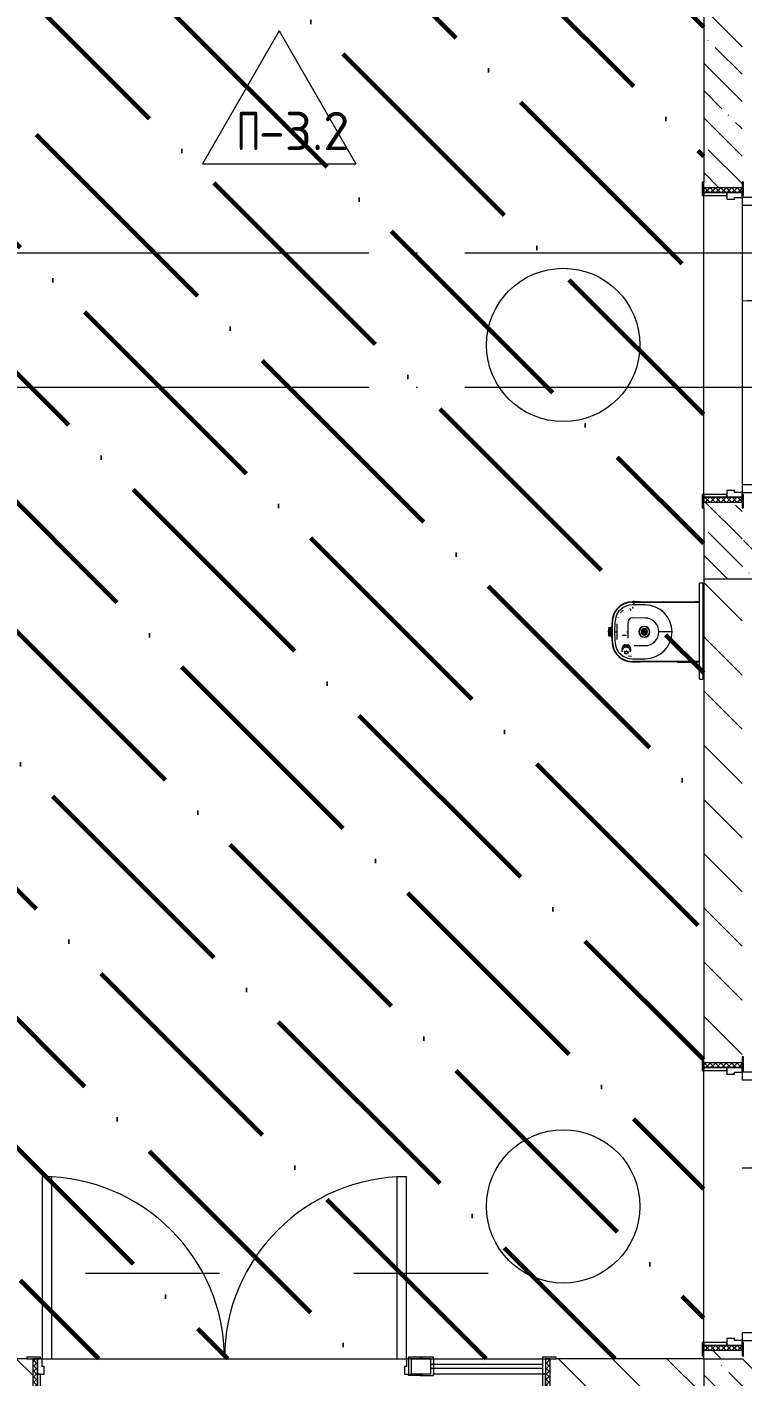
# Model space of a CAD drawing. Header units: millimetres. Extents: x -68946 to 288321, y -402657 to 324925.
# Drawn here: x 98453 to 102183, y -212741 to -205702 of the extents above; entities that cross this region are included whole.
import ezdxf

# ---------------------------------------------------------------- set-up
doc = ezdxf.new("R2010")
doc.units = ezdxf.units.MM
doc.linetypes.add('ADSK_Линия сетки', pattern=[2500, 2000, -250, 0, -250])
for name, color, linetype, lineweight in [('3.4) ПТ-2.15    4 вып', 200, 'Continuous', 60), ('A-DOOR-____-IDEN', 31, 'Continuous', 9), ('A-DOOR-____-MCUT', 250, 'Continuous', 5), ('A-DOOR-____-OTLN', 250, 'Continuous', 5), ('A-DOOR-FRAM-MCUT', 31, 'Continuous', 5), ('A-DOOR-FRAM-OTLN', 31, 'Continuous', 5), ('A-DOOR-GLAZ-MCUT', 31, 'Continuous', 5), ('A-FLOR-____-IDEN', 11, 'Continuous', 9), ('A-FLOR-____-OTLN', 192, 'Continuous', 9), ('A-GENM-____-OTLN', 250, 'Continuous', 9), ('A-WALL-____-MCUT', 250, 'Continuous', 13), ('A-WALL-____-PATT', 250, 'Continuous', 13), ('I-WALL-____-OTLN', 250, 'Continuous', 9), ('S-COLS-____-IDEN', 171, 'Continuous', 9), ('S-GRID-____-OTLN', 250, 'Continuous', 9)]:
    doc.layers.add(name, color=color, linetype=linetype, lineweight=lineweight)
doc.styles.add('ISOCPEUR_2', font='isocpeur.ttf', dxfattribs={"height": 160})
pattern_1 = [(135, (28052.9, -258555.93), (-141.42136, -141.42136), [])]
pattern_2 = [(135, (28052.9, -258555.93), (-142.5612, -142.5612), []), (135, (28195.47, -258555.93), (-142.5612, -142.5612), [252.016, -50.403, 3.353, -47.05])]

# ---------------------------------------------------------------- blocks, each defined once
blk = doc.blocks.new('Дверь_СКБ_2Ст_Внутренняя - Д-35п_Д_Дв_1200x2100_Тех_ пом_-42607858-АР1_Маркировочный план 3 этажа секция 2_3')
at = {"layer": 'A-DOOR-____-OTLN'}
h = blk.add_hatch(dxfattribs=at)
h.set_pattern_fill('FP_17', color=256, style=0, pattern_type=2)
h.set_pattern_definition([(135, (1551.41, 164.685), (-14.14214, -14.14214), []), (225, (1551.41, 164.685), (14.14214, -14.14214), [])])
h.paths.add_polyline_path([(762.5, 50.3), (762.5, 100), (737.5, 100), (737.5, -100), (762.5, -100), (762.5, 26.4)])
at = {"layer": 'A-DOOR-FRAM-OTLN'}
h = blk.add_hatch(dxfattribs=at)
h.set_pattern_fill('FP_18', color=256, style=0, pattern_type=2)
h.set_pattern_definition([(45, (-571.384, 164.685), (-14.1421, 14.1421), []), (135, (-571.384, 164.685), (-14.1421, -14.1421), [])])
h.paths.add_polyline_path([(-712.5, -100), (-712.5, 100), (-737.5, 100), (-737.5, -100)])
at = {"layer": 'A-DOOR-____-MCUT'}
for p, q in [((712.5, 1000), (672.5, 1000)), ((672.5, 1000), (672.5, 100)), ((712.5, 100), (712.5, 1000)), ((-687.5, 600), (-687.5, 100)), ((-647.5, 600), (-687.5, 600)), ((-647.5, 100), (-647.5, 600)), ((-687.5, 100), (-647.5, 100)), ((672.5, 100), (712.5, 100))]:
    blk.add_line(p, q, dxfattribs=at)
at = {"layer": 'A-DOOR-____-OTLN'}
for centre, radius, start, end in [((712.5, 100), 900, 90, 180), ((-687.5, 100), 500, 0, 90)]:
    blk.add_arc(centre, radius, start, end, dxfattribs=at)
at = {"layer": 'A-DOOR-FRAM-MCUT'}
for p, q in [((-697.5, 108), (-767.5, 108)), ((-767.5, 108), (-767.5, 100)), ((-767.5, 100), (-697.5, 100)), ((-712.5, 100), (-737.5, 100)), ((-737.5, 100), (-737.5, -100)), ((-687.5, 100), (-712.5, 100)), ((-712.5, 100), (-712.5, 20)), ((-712.5, -100), (-712.5, 100)), ((-697.5, 100), (-712.5, 100)), ((-712.5, 100), (-712.5, 99)), ((-712.5, 99), (-697.5, 99)), ((-697.5, 100), (-697.5, 108)), ((-697.5, 99), (-697.5, 100)), ((-687.5, 60), (-687.5, 100)), ((712.5, 100), (712.5, 60)), ((737.5, 100), (712.5, 100)), ((792.5, 108), (722.5, 108)), ((722.5, 108), (722.5, 100)), ((737.5, 100), (722.5, 100)), ((722.5, 100), (722.5, 99)), ((722.5, 100), (792.5, 100)), ((722.5, 99), (737.5, 99)), ((737.5, 20), (737.5, 100)), ((762.5, 100), (737.5, 100)), ((737.5, 100), (737.5, -100)), ((737.5, 99), (737.5, 100)), ((762.5, -100), (762.5, 100)), ((792.5, 100), (792.5, 108)), ((-712.5, 20), (-677.5, 20)), ((-697.5, 20), (-712.5, 20)), ((-712.5, 20), (-712.5, -100)), ((-697.5, -100), (-697.5, 20)), ((-677.5, 60), (-687.5, 60)), ((-677.5, 20), (-677.5, 60)), ((712.5, 60), (702.5, 60)), ((702.5, 60), (702.5, 20)), ((702.5, 20), (737.5, 20)), ((737.5, 20), (722.5, 20)), ((722.5, 20), (722.5, -100)), ((737.5, -100), (737.5, 20)), ((-697.5, -100), (-767.5, -100)), ((-767.5, -100), (-767.5, -108)), ((-767.5, -108), (-697.5, -108)), ((-737.5, -100), (-712.5, -100)), ((-712.5, -100), (-697.5, -100)), ((-697.5, -108), (-697.5, -100)), ((722.5, -100), (737.5, -100)), ((792.5, -100), (722.5, -100)), ((722.5, -100), (722.5, -108)), ((722.5, -108), (792.5, -108)), ((737.5, -100), (762.5, -100)), ((792.5, -108), (792.5, -100))]:
    blk.add_line(p, q, dxfattribs=at)
blk = doc.blocks.new('Дверь_СКБ_2Ст_Внутренняя1 - Н_Д-1л_1640x2100h_ЛК-42643562-АР1_Маркировочный план 3 этажа секция 2_3')
at = {"layer": 'A-DOOR-____-OTLN'}
h = blk.add_hatch(dxfattribs=at)
h.set_pattern_fill('FP_46', color=256, style=0, pattern_type=2)
h.set_pattern_definition([(135, (1481.41, 164.685), (-14.14214, -14.14214), []), (225, (1481.41, 164.685), (14.14214, -14.14214), [])])
h.paths.add_polyline_path([(832.5, 100), (807.5, 100), (807.5, -100), (832.5, -100)])
at = {"layer": 'A-DOOR-FRAM-OTLN'}
h = blk.add_hatch(dxfattribs=at)
h.set_pattern_fill('FP_47', color=256, style=0, pattern_type=2)
h.set_pattern_definition([(45, (-641.384, 164.685), (-14.1421, 14.1421), []), (135, (-641.384, 164.685), (-14.1421, -14.1421), [])])
h.paths.add_polyline_path([(-782.5, 100), (-807.5, 100), (-807.5, -100), (-782.5, -100)])
at = {"layer": 'A-DOOR-____-MCUT'}
for p, q in [((782.5, 1100), (742.5, 1100)), ((742.5, 1100), (742.5, 100)), ((782.5, 100), (782.5, 1100)), ((-757.5, 640), (-757.5, 100)), ((-717.5, 640), (-757.5, 640)), ((-717.5, 100), (-717.5, 640)), ((-757.5, 100), (-717.5, 100)), ((742.5, 100), (782.5, 100))]:
    blk.add_line(p, q, dxfattribs=at)
at = {"layer": 'A-DOOR-____-OTLN'}
for centre, radius, start, end in [((782.5, 100), 1000, 90, 180), ((-757.5, 100), 540, 0, 90)]:
    blk.add_arc(centre, radius, start, end, dxfattribs=at)
at = {"layer": 'A-DOOR-FRAM-MCUT'}
for p, q in [((-767.5, 108), (-837.5, 108)), ((-837.5, 108), (-837.5, 100)), ((-837.5, 100), (-767.5, 100)), ((-782.5, 100), (-807.5, 100)), ((-807.5, 100), (-807.5, -100)), ((-757.5, 100), (-782.5, 100)), ((-782.5, 100), (-782.5, 20)), ((-782.5, -100), (-782.5, 100)), ((-767.5, 100), (-782.5, 100)), ((-782.5, 100), (-782.5, 99)), ((-782.5, 99), (-767.5, 99)), ((-767.5, 100), (-767.5, 108)), ((-767.5, 99), (-767.5, 100)), ((-757.5, 60), (-757.5, 100)), ((782.5, 100), (782.5, 60)), ((807.5, 100), (782.5, 100)), ((862.5, 108), (792.5, 108)), ((792.5, 108), (792.5, 100)), ((807.5, 100), (792.5, 100)), ((792.5, 100), (792.5, 99)), ((792.5, 100), (862.5, 100)), ((792.5, 99), (807.5, 99)), ((807.5, 20), (807.5, 100)), ((832.5, 100), (807.5, 100)), ((807.5, 100), (807.5, -100)), ((807.5, 99), (807.5, 100)), ((832.5, -100), (832.5, 100)), ((862.5, 100), (862.5, 108)), ((-782.5, 20), (-747.5, 20)), ((-767.5, 20), (-782.5, 20)), ((-782.5, 20), (-782.5, -100)), ((-767.5, -100), (-767.5, 20)), ((-747.5, 60), (-757.5, 60)), ((-747.5, 20), (-747.5, 60)), ((782.5, 60), (772.5, 60)), ((772.5, 60), (772.5, 20)), ((772.5, 20), (807.5, 20)), ((807.5, 20), (792.5, 20)), ((792.5, 20), (792.5, -100)), ((807.5, -100), (807.5, 20)), ((-767.5, -100), (-837.5, -100)), ((-837.5, -100), (-837.5, -108)), ((-837.5, -108), (-767.5, -108)), ((-807.5, -100), (-782.5, -100)), ((-782.5, -100), (-767.5, -100)), ((-767.5, -108), (-767.5, -100)), ((792.5, -100), (807.5, -100)), ((862.5, -100), (792.5, -100)), ((792.5, -100), (792.5, -108)), ((792.5, -108), (862.5, -108)), ((807.5, -100), (832.5, -100)), ((862.5, -108), (862.5, -100))]:
    blk.add_line(p, q, dxfattribs=at)
blk = doc.blocks.new('HDF-EBP_BASE - HDF-EBP_BASE-28709428-АР1_Маркировочный план 3 этажа секция 2_3')
at = {"layer": 'A-GENM-____-OTLN', "lineweight": 5}
for p, q in [((-254.4, 0), (247.3, 0)), ((-254.4, 0), (-254.4, -15.9)), ((-114.3, 5), (-114.3, 0)), ((114.3, 0), (114.3, 5)), ((247.3, -15.9), (247.3, 0)), ((247.3, -15.9), (-254.4, -15.9))]:
    blk.add_line(p, q, dxfattribs=at)
blk = doc.blocks.new('HDF-EBP_SINK - HDF-EBP_SINK-28709430-АР1_Маркировочный план 3 этажа секция 2_3')
at = {"layer": 'A-GENM-____-OTLN', "lineweight": 5}
for p, q in [((-156.6, -15.9), (-156.6, -41.3)), ((-156.6, -41.3), (-154.4, -41.3)), ((-154.4, -367.1), (-154.4, -15.9)), ((-154.4, -15.9), (-154.4, -367.1)), ((154.4, -15.9), (154.4, -367.1)), ((154.4, -367.1), (154.4, -15.9)), ((154.4, -41.3), (156.6, -41.3)), ((156.6, -41.3), (156.6, -15.9)), ((-154.4, -326.9), (-156.6, -326.9)), ((-156.6, -326.9), (-156.6, -367.1)), ((-140.4, -300.5), (-140.5, -367)), ((-72.1, -300.6), (-72.2, -367.1)), ((72.2, -358.4), (72.1, -300.6)), ((140.5, -367), (140.4, -300.5)), ((156.6, -326.9), (154.4, -326.9)), ((156.6, -367.1), (156.6, -326.9)), ((67.9, -392.4), (67.9, -390.6)), ((67.9, -406.3), (67.9, -404.6)), ((71.6, -383.4), (71.6, -413.5)), ((72.3, -396.8), (75, -396.8)), ((75, -399.9), (72.3, -399.9)), ((75, -393.5), (76.5, -393)), ((75, -393.5), (76.5, -393)), ((75, -396.8), (75, -393.5)), ((75, -396.8), (76.6, -396.8)), ((75, -403.2), (75, -399.9)), ((76.6, -399.9), (75, -399.9)), ((76.5, -403.7), (75, -403.2)), ((77.7, -404.1), (75, -403.2)), ((76.6, -393.5), (76.6, -396.8)), ((76.6, -399.9), (76.6, -403.2)), ((76.6, -403.2), (77.8, -403.6)), ((77.1, -408), (77.1, -388.9)), ((77.2, -388.1), (82.7, -388.1)), ((82.7, -408.8), (77.2, -408.8)), ((78, -396.8), (79.3, -396.8)), ((87.2, -381.6), (80.2, -381.6)), ((80.2, -415.3), (87.2, -415.3)), ((94.1, -378), (85.8, -378)), ((94.1, -418.9), (85.8, -418.9)), ((93, -376), (102.1, -376)), ((102.1, -421), (93, -421)), ((102.5, -376), (102.5, -381.2)), ((102.5, -408.7), (102.5, -410.5)), ((102.5, -415.9), (102.5, -420.9)), ((128.5, -371), (126.6, -387.1)), ((-28.6, -475.3), (-28.6, -473)), ((-3.1, -473), (-28.6, -473)), ((-28.6, -475.3), (-23.1, -475.3)), ((28.6, -475.3), (-28.6, -475.3)), ((-24.6, -484.4), (-23.8, -484.1)), ((24.6, -484.4), (-24.6, -484.4)), ((-23.8, -484.1), (-23.2, -484.1)), ((23.8, -484.1), (-23.8, -484.1)), ((22.2, -477.8), (-22.2, -477.8)), ((22.2, -484.1), (-22.2, -484.1)), ((2.6, -489.7), (-2.6, -489.7)), ((-2.6, -489.7), (2.6, -489.7)), ((2.6, -492), (-2.6, -492)), ((-2.6, -492), (2.6, -492)), ((28.6, -473), (3.1, -473)), ((23.1, -473), (28.6, -473)), ((23.2, -484.1), (23.8, -484.1)), ((23.8, -484.1), (24.6, -484.4)), ((28.6, -473), (28.6, -475.3))]:
    blk.add_line(p, q, dxfattribs=at)
at = {"layer": 'A-GENM-____-OTLN', "lineweight": 5, "flags": 128}
for points in [[(67.3, -398.5), (67.1, -395.3), (67.4, -392.1), (68.1, -389.5)], [(68.1, -407.5), (67.4, -404.9), (67.1, -401.7), (67.3, -398.5)], [(82.7, -376.6), (78.8, -377.9), (75.3, -380), (72.3, -382.6), (69.9, -385.7), (68.1, -389.1)], [(68.1, -407.8), (69.9, -411.3), (72.3, -414.4), (75.3, -417), (78.8, -419), (82.7, -420.3)], [(77.5, -386.9), (78.7, -384), (80.2, -381.6)], [(80.2, -415.3), (78.7, -412.9), (77.5, -410)], [(80.2, -381.6), (83, -379.5), (85.8, -378)], [(85.8, -418.9), (83, -417.4), (80.2, -415.3)], [(88.2, -376.2), (85.4, -376.4), (82.7, -376.6)], [(82.7, -420.3), (85.4, -420.5), (88.2, -420.7)], [(85.8, -378), (88.3, -377.3), (90.9, -376.8)], [(90.9, -420.1), (88.3, -419.6), (85.8, -418.9)], [(-28.6, -475.3), (-28.2, -475.6), (-27.7, -475.9), (-27.3, -476.1), (-26.9, -476.4), (-26.4, -476.6), (-25.9, -476.8), (-25.5, -477), (-25, -477.2), (-24.5, -477.3), (-24, -477.5), (-23.5, -477.6), (-23, -477.7), (-22.5, -477.7), (-22.2, -477.8)], [(-24.6, -489.5), (-24.6, -489.5), (-24.6, -489.6), (-24.6, -489.6), (-24.6, -489.7), (-24.6, -489.7), (-24.6, -489.7), (-24.6, -489.8), (-24.5, -489.8), (-24.5, -489.9), (-24.5, -489.9), (-24.5, -489.9), (-24.5, -490), (-24.5, -490), (-24.4, -490), (-24.4, -490.1), (-24.4, -490.1), (-24.4, -490.1), (-24.3, -490.2), (-24.3, -490.2), (-24.3, -490.2), (-24.2, -490.2), (-24.2, -490.3), (-24.2, -490.3), (-24.1, -490.3), (-24.1, -490.3), (-24.1, -490.4), (-24, -490.4), (-24, -490.4), (-24, -490.4), (-23.9, -490.4), (-23.9, -490.4), (-23.8, -490.4), (-23.8, -490.5), (-23.8, -490.5), (-23.7, -490.5)], [(-23.7, -490.5), (-16.7, -491.3), (-9.6, -491.8), (-2.6, -492)], [(2.6, -492), (9.7, -491.8), (16.8, -491.3), (23.7, -490.5)], [(22.2, -477.8), (22.7, -477.7), (23.2, -477.6), (23.7, -477.5), (24.2, -477.4), (24.7, -477.3), (25.2, -477.1), (25.7, -476.9), (26.1, -476.7), (26.6, -476.5), (27, -476.3), (27.5, -476), (27.9, -475.8), (28.3, -475.5), (28.6, -475.3)], [(23.7, -490.5), (23.8, -490.5), (23.8, -490.5), (23.9, -490.4), (23.9, -490.4), (23.9, -490.4), (24, -490.4), (24, -490.4), (24, -490.4), (24.1, -490.4), (24.1, -490.3), (24.1, -490.3), (24.2, -490.3), (24.2, -490.3), (24.2, -490.2), (24.3, -490.2), (24.3, -490.2), (24.3, -490.2), (24.4, -490.1), (24.4, -490.1), (24.4, -490.1), (24.4, -490), (24.5, -490), (24.5, -490), (24.5, -489.9), (24.5, -489.9), (24.5, -489.9), (24.5, -489.8), (24.6, -489.8), (24.6, -489.7), (24.6, -489.7), (24.6, -489.7), (24.6, -489.6), (24.6, -489.6), (24.6, -489.5), (24.6, -489.5)]]:
    blk.add_lwpolyline(points, dxfattribs=at)
at = {"layer": 'A-GENM-____-OTLN', "lineweight": 5}
for centre, radius in [((0, -304.7), 15.1), ((0, -304.7), 14.3), ((-11.5, -304.7), 2.38), ((-10, -298.9), 2.38), ((-10, -310.5), 2.38), ((-5.9, -304.7), 2.38), ((-5.8, -294.7), 2.38), ((-5.8, -314.7), 2.38), ((-2.8, -299.9), 2.38), ((-2.8, -309.5), 2.38), ((0, -293.2), 2.38), ((0, -316.2), 2.38), ((0, -304.7), 1.68), ((2.8, -299.9), 2.38), ((2.8, -309.5), 2.38), ((5.7, -294.7), 2.38), ((5.7, -314.7), 2.38), ((5.9, -304.7), 2.38), ((10, -298.9), 2.38), ((10, -310.5), 2.38), ((11.5, -304.7), 2.38)]:
    blk.add_circle(centre, radius, dxfattribs=at)
for centre, radius, start, end in [((0.2, -300.6), 140.6, 90.0806, 179.95166), ((-0.2, -300.6), 140.6, 0.04834, 89.9194), ((0.2, -300.6), 72.3, 90.15668, 179.95166), ((0, -304.7), 28.5, 0, 180), ((0, -304.7), 28.5, 0, 180), ((0, -304.7), 27.1, 0, 180), ((-0.2, -300.6), 72.3, 0.04834, 89.84332), ((0, -304.7), 28.5, 180, 360), ((0, -304.7), 28.5, 180, 360), ((0, -304.7), 27.1, 180, 0), ((0, -304.7), 16.2, 181.26761, 178.73239), ((0, -304.7), 16.2, 0, 180), ((0, -304.7), 16.2, 180, 0), ((0, -304.7), 15.1, 0, 180), ((0, -304.7), 15.1, 0, 180), ((0, -304.7), 15.1, 0, 180), ((0, -304.7), 15.1, 0, 180), ((0, -304.7), 15.1, 180, 360), ((0, -304.7), 15.1, 180, 0), ((0, -304.7), 15.1, 180, 0), ((0, -304.7), 15.1, 180, 0), ((0, -304.7), 14.3, 0, 180), ((0, -304.7), 14.3, 0, 180), ((0, -304.7), 14.3, 0, 180), ((0, -304.7), 14.3, 0, 180), ((0, -304.7), 14.3, 180, 360), ((0, -304.7), 14.3, 180, 0), ((0, -304.7), 14.3, 180, 0), ((0, -304.7), 14.3, 180, 0), ((-11.5, -304.7), 2.38, 360, 180), ((-11.5, -304.7), 2.38, 0, 180), ((-11.5, -304.7), 2.38, 180, 0), ((-11.5, -304.7), 2.38, 180, 360), ((-10, -298.9), 2.38, 0, 180), ((-10, -298.9), 2.38, 0, 180), ((-10, -298.9), 2.38, 180, 0), ((-10, -298.9), 2.38, 180, 360), ((-10, -310.5), 2.38, 0, 180), ((-10, -310.5), 2.38, 360, 180), ((-10, -310.5), 2.38, 180, 0), ((-10, -310.5), 2.38, 180, 0), ((0, -304.7), 11, 90, 270), ((-5.9, -304.7), 2.38, 0, 180), ((-5.9, -304.7), 2.38, 105, 180), ((-5.9, -304.7), 2.38, 180, 0), ((-5.9, -304.7), 2.38, 180, 255), ((-5.8, -294.7), 2.38, 0, 180), ((-5.8, -294.7), 2.38, 0, 180), ((-5.8, -294.7), 2.38, 180, 0), ((-5.8, -294.7), 2.38, 180, 360), ((-5.8, -314.7), 2.38, 0, 180), ((-5.8, -314.7), 2.38, 0, 180), ((-5.8, -314.7), 2.38, 180, 0), ((-5.8, -314.7), 2.38, 180, 0), ((-5.9, -304.7), 2.38, 0, 90), ((-5.9, -304.7), 2.38, 270, 0), ((-2.8, -299.9), 2.38, 0, 180), ((-2.8, -299.9), 2.38, 0, 180), ((-2.8, -299.9), 2.38, 180, 0), ((-2.8, -309.5), 2.38, 0, 180), ((-2.8, -309.5), 2.38, 180, 0), ((-2.8, -309.5), 2.38, 180, 0), ((-2.8, -299.9), 2.38, 195, 0), ((-2.8, -309.5), 2.38, 0, 165), ((0, -293.2), 2.38, 0, 180), ((0, -293.2), 2.38, 0, 180), ((0, -293.2), 2.38, 180, 0), ((0, -293.2), 2.38, 180, 255), ((0, -316.2), 2.38, 0, 180), ((0, -316.2), 2.38, 105, 180), ((0, -316.2), 2.38, 180, 0), ((0, -316.2), 2.38, 180, 0), ((0, -304.7), 1.68, 0, 180), ((0, -304.7), 1.68, 0, 180), ((0, -304.7), 1.68, 180, 0), ((0, -304.7), 1.68, 180, 0), ((0, -304.7), 11, 270, 90), ((2.8, -299.9), 2.38, 0, 180), ((2.8, -299.9), 2.38, 360, 180), ((2.8, -299.9), 2.38, 180, 0), ((2.8, -299.9), 2.38, 180, 345), ((2.8, -309.5), 2.38, 0, 180), ((2.8, -309.5), 2.38, 15, 180), ((2.8, -309.5), 2.38, 180, 0), ((2.8, -309.5), 2.38, 180, 0), ((0, -293.2), 2.38, 285, 0), ((0, -316.2), 2.38, 0, 75), ((5.7, -294.7), 2.38, 0, 180), ((5.7, -294.7), 2.38, 360, 180), ((5.7, -294.7), 2.38, 180, 0), ((5.7, -294.7), 2.38, 180, 0), ((5.7, -314.7), 2.38, 0, 180), ((5.7, -314.7), 2.38, 0, 180), ((5.7, -314.7), 2.38, 180, 0), ((5.7, -314.7), 2.38, 180, 0), ((5.9, -304.7), 2.38, 90.05545, 180), ((5.9, -304.7), 2.38, 0, 180), ((5.9, -304.7), 2.38, 90, 180), ((5.9, -304.7), 2.38, 180, 0), ((5.9, -304.7), 2.38, 180, 270), ((5.9, -304.7), 2.38, 0, 75), ((5.9, -304.7), 2.38, 285, 0), ((10, -298.9), 2.38, 0, 180), ((10, -298.9), 2.38, 0, 180), ((10, -298.9), 2.38, 180, 0), ((10, -298.9), 2.38, 180, 360), ((10, -310.5), 2.38, 0, 180), ((10, -310.5), 2.38, 360, 180), ((10, -310.5), 2.38, 180, 0), ((10, -310.5), 2.38, 180, 0), ((11.5, -304.7), 2.38, 0, 180), ((11.5, -304.7), 2.38, 0, 180), ((11.5, -304.7), 2.38, 180, 0), ((11.5, -304.7), 2.38, 180, 0), ((-50.8, -367.1), 105.8, 180, 264.53498), ((-50.8, -367.1), 103.6, 180, 213.81399), ((-50.8, -367.1), 103.6, 180, 195.49337), ((-50.8, -367.1), 103.6, 200.65349, 211.4163), ((-50.3, -367.1), 90.2, 179.95166, 264.22239), ((-50.7, -367), 78.7, 217.03872, 219.24829), ((-50.4, -367.7), 78.4, 220.21174, 232.12227), ((-50.3, -367.1), 21.9, 179.95166, 264.22239), ((-4.3, 87.2), 478.5, 264.22239, 270.5192), ((4.3, 87.2), 478.5, 269.4808, 273.46865), ((50.3, -367.1), 90.2, 275.77761, 0.04834), ((50.8, -367.1), 105.8, 275.46502, 360), ((94.7, -398.5), 4.73, 345.76487, 26.49474), ((94.7, -398.5), 13.1, 37.51296, 57.28895), ((94.7, -398.5), 13.1, 305.70053, 322.48704), ((50.8, -367.1), 103.6, 326.18601, 0), ((50.8, -367.1), 103.6, 328.5837, 339.34651), ((50.8, -367.1), 103.6, 344.42098, 360), ((-50.8, -367.1), 103.6, 217.87677, 226.84017), ((-50.8, -367.1), 103.6, 230.72099, 264.53498), ((-50.8, -367.1), 103.6, 233.11868, 243.88149), ((-50.8, -367.1), 103.6, 249.04161, 264.53498), ((-50.4, -367.7), 78.4, 251.32005, 252.77913), ((0, 163.9), 639.2, 264.53498, 267.55038), ((0, 163.9), 637, 264.53498, 270), ((0, 163.9), 637, 264.53498, 270), ((-4.3, 87.2), 546.8, 264.22239, 270.45437), ((0.1, 182.5), 631, 266.25379, 273.68967), ((0, 163.9), 639.2, 267.6208, 267.73584), ((0, 163.9), 639.2, 267.80044, 267.92698), ((4.3, 87.2), 546.8, 269.54563, 275.77761), ((0, 163.9), 637, 270, 275.46502), ((0, 163.9), 637, 270, 275.46502), ((0, 163.9), 639.2, 272.51498, 275.46502), ((50.8, -367.1), 103.6, 275.46502, 309.27901), ((50.8, -367.1), 103.6, 275.46502, 290.95839), ((50.8, -367.1), 103.6, 296.11851, 306.88132), ((50.8, -367.1), 103.6, 313.3418, 322.30519)]:
    blk.add_arc(centre, radius, start, end, dxfattribs=at)
for centre, major_axis, start_param, end_param in [((75.8, -398.3), (0, 5), 0.221966, 1.262588), ((75.8, -398.3), (0, 5), 1.879005, 2.919627), ((78.8, -398.3), (0, 5.94), 1.312399, 1.570796), ((78.8, -398.3), (0, 5.94), 1.570796, 1.829193), ((75.8, -398.3), (0, 5), 3.357204, 4.367651), ((75.8, -398.3), (0, 5), 5.020598, 5.432897)]:
    blk.add_ellipse(centre, major_axis=major_axis, ratio=0.731354, start_param=start_param, end_param=end_param, dxfattribs=at)
for points, knots in [([(0, -160), (0, -160.8), (0, -162.5), (0, -165), (0, -167.3), (0, -169.2), (0, -170.8), (0, -172), (0, -172.7), (0, -173.2), (0, -173.6), (0, -174.4), (0, -175.8), (0, -178.5), (0, -182.4), (0, -185.8), (0, -188.6), (0, -190.8), (0, -193.1), (0, -195.3), (0, -197.5), (0, -199.7), (0, -202), (0, -205.1), (0, -209), (0, -213.7), (0, -220), (0, -225), (0, -228.3)], [-1, -1, -1, -1, -0.972222, -0.944444, -0.916667, -0.888889, -0.861111, -0.833333, -0.805556, -0.777778, -0.75, -0.722222, -0.666667, -0.611111, -0.555556, -0.5, -0.472222, -0.444444, -0.416667, -0.388889, -0.361111, -0.333333, -0.305556, -0.277778, -0.222222, -0.166667, -0.111111, 0, 0, 0, 0]), ([(-128.6, -367.4), (-128.2, -367.2), (-127.4, -366.7), (-126.2, -366), (-124.8, -365.1), (-123.5, -364.3), (-123.2, -364.1), (-123.2, -364.1)], [-1, -1, -1, -1, -0.857143, -0.714286, -0.571429, -0.285714, 0, 0, 0, 0]), ([(-123.2, -364.1), (-123.2, -364.1), (-122.7, -363.8), (-121.6, -363.1), (-121.3, -363)], [-1, -1, -1, -1, -0.7857143, -0.7142857, -0.7142857, -0.7142857, -0.7142857]), ([(-121.6, -380), (-121, -379.6), (-119.7, -378.9), (-117.9, -377.9), (-116.7, -377.3), (-116.3, -377), (-116.2, -377)], [-1, -1, -1, -1, -0.7857143, -0.5714286, -0.2857143, -0.1428571, -0.1428571, -0.1428571, -0.1428571]), ([(-116.1, -376.9), (-116.1, -376.9), (-115.6, -376.6), (-113.6, -375.6), (-111.8, -374.5)], [-1, -1, -1, -1, -0.8571429, -0.5714286, -0.5714286, -0.5714286, -0.5714286]), ([(17.9, -414.5), (17.9, -414.5), (17.9, -413.9), (17.9, -410.9), (17.9, -406.2), (17.9, -401.9), (18, -398.8), (18, -397.1)], [-1, -1, -1, -1, -0.8571429, -0.5714286, -0.4285714, -0.2857143, -0.1428571, -0.1428571, -0.1428571, -0.1428571]), ([(17.9, -420.8), (17.9, -420.1), (17.9, -418.7), (17.9, -416.6), (17.9, -415.2), (17.9, -414.7), (17.9, -414.6)], [-1, -1, -1, -1, -0.7857143, -0.5714286, -0.2857143, -0.1428571, -0.1428571, -0.1428571, -0.1428571]), ([(68.1, -389.1), (68.1, -389.3), (68, -389.5), (68, -389.9), (68, -390.1), (67.9, -390.4), (67.9, -390.7), (68, -391), (68, -391.2)], [0, 0, 0, 0, 0.1, 0.15, 0.2, 0.25, 0.3, 0.4, 0.4, 0.4, 0.4]), ([(68, -405.8), (68, -405.9), (67.9, -406.2), (67.9, -406.5), (68, -406.8), (68, -407), (68, -407.4), (68.1, -407.6), (68.1, -407.8)], [0.6, 0.6, 0.6, 0.6, 0.7, 0.75, 0.8, 0.85, 0.9, 1, 1, 1, 1]), ([(77.2, -408.8), (77.1, -408.1), (77.2, -406.7), (77.5, -404.8), (77.8, -403.5), (78, -402.7), (78.1, -402.1), (78.2, -401.5), (78.4, -400.9), (78.5, -400.3), (78.6, -399.7), (78.6, -399.1), (78.6, -398.5), (78.6, -397.8), (78.6, -397.2), (78.5, -396.6), (78.4, -396), (78.2, -395.4), (78.1, -394.8), (78, -394.2), (77.8, -393.5), (77.5, -392.1), (77.2, -390.2), (77.1, -388.8), (77.2, -388.1)], [0, 0, 0, 0, 0.111111, 0.222222, 0.277778, 0.305556, 0.333333, 0.361111, 0.388889, 0.416667, 0.444444, 0.472222, 0.5, 0.527778, 0.555556, 0.583333, 0.611111, 0.638889, 0.666667, 0.694444, 0.722222, 0.777778, 0.888889, 1, 1, 1, 1]), ([(82.7, -388.1), (82.1, -389.3), (81.2, -391.9), (80.5, -395.8), (80.4, -399), (80.6, -401.3), (80.8, -402.9), (81.2, -404.5), (81.7, -406.5), (82.3, -407.9), (82.7, -408.8)], [0, 0, 0, 0, 0.2, 0.4, 0.55, 0.625, 0.7, 0.775, 0.85, 1, 1, 1, 1]), ([(94.3, -376.6), (95.7, -376.5), (98.2, -376.3), (100.8, -376), (102.2, -375.9), (102.5, -376), (102.5, -376)], [0, 0, 0, 0, 0.1666667, 0.3333333, 0.5, 0.6188068, 0.6188068, 0.6188068, 0.6188068]), ([(102.4, -420.9), (102.4, -421), (101.5, -421), (98.2, -420.7), (95.7, -420.4), (94.3, -420.3)], [0.3811932, 0.3811932, 0.3811932, 0.3811932, 0.6666667, 0.8333333, 1, 1, 1, 1]), ([(105, -406.4), (104.7, -406.3), (104.2, -405.8), (103.7, -404.9), (103.4, -404.2), (103.2, -403.7), (103.1, -403.3), (103, -402.9), (102.8, -402.3), (102.7, -401.6), (102.6, -401), (102.5, -400.5), (102.5, -399.9), (102.4, -399.2), (102.4, -398.4), (102.4, -397.7), (102.5, -397.1), (102.5, -396.6), (102.6, -395.8), (102.7, -395.2), (102.8, -394.8)], [-1, -1, -1, -1, -0.8, -0.7, -0.65, -0.6, -0.575, -0.55, -0.5, -0.45, -0.4, -0.375, -0.35, -0.3, -0.25, -0.2, -0.175, -0.15, -0.1, -0.0280064, -0.0280064, -0.0280064, -0.0280064]), ([(111, -390.3), (111.3, -390.4), (111.7, -390.6), (112.1, -391), (112.4, -391.2), (112.5, -391.3), (112.6, -391.4), (112.7, -391.5), (112.8, -391.6), (113, -391.8), (113.3, -392.2), (113.6, -392.6), (113.8, -393), (113.9, -393.3), (113.9, -393.5), (114, -393.7), (114.1, -394.1), (114.2, -394.5), (114.4, -395.2), (114.6, -396.1), (114.7, -397.1), (114.8, -397.9), (114.8, -398.3), (114.9, -398.6), (114.8, -398.9), (114.8, -399.4), (114.7, -400.1), (114.6, -401), (114.4, -401.9), (114.2, -402.5), (114.1, -402.9), (114, -403.2), (113.9, -403.4), (113.9, -403.5), (113.8, -403.7), (113.7, -404), (113.6, -404.3), (113.3, -404.8), (113, -405.1), (112.8, -405.3), (112.6, -405.4), (112.5, -405.6), (112.4, -405.7), (112.1, -406), (111.8, -406.2), (111.4, -406.4), (110.8, -406.7), (110.1, -406.9), (108.9, -407.1), (107.2, -407), (105.8, -406.7), (105, -406.4)], [-1, -1, -1, -1, -0.944444, -0.916667, -0.902778, -0.895833, -0.888889, -0.881944, -0.875, -0.861111, -0.833333, -0.805556, -0.791667, -0.784722, -0.777778, -0.770833, -0.763889, -0.75, -0.736111, -0.722222, -0.694444, -0.680556, -0.673611, -0.666667, -0.659722, -0.652778, -0.638889, -0.611111, -0.597222, -0.583333, -0.569444, -0.5625, -0.559028, -0.555556, -0.548611, -0.541667, -0.527778, -0.5, -0.472222, -0.458333, -0.451389, -0.444444, -0.430556, -0.416667, -0.388889, -0.361111, -0.333333, -0.277778, -0.222222, -0.111111, 0, 0, 0, 0]), ([(0, -459.6), (0, -458.7), (0, -457), (0, -454.6), (0, -452.3), (0, -450.4), (0, -449.1), (0, -448.5), (0, -448.4)], [-1, -1, -1, -1, -0.9722222, -0.9444444, -0.9166667, -0.8888889, -0.8611111, -0.852685, -0.852685, -0.852685, -0.852685])]:
    blk.add_open_spline(points, degree=3, knots=knots, dxfattribs=at)
for points in [[(0, -395.6), (0, -394.2), (0, -392.7), (0, -391.3)], [(77.2, -388.1), (77.2, -387.9), (77.3, -387.5), (77.4, -387.1), (77.5, -386.9)], [(77.5, -410), (77.4, -409.8), (77.3, -409.5), (77.2, -409), (77.2, -408.8)], [(87.2, -381.6), (86.4, -382.5), (84.8, -384.4), (83.4, -386.8), (82.7, -388.1)], [(82.7, -408.8), (83.4, -410.1), (84.8, -412.5), (86.4, -414.5), (87.2, -415.3)], [(94.1, -378), (93, -378.4), (90.7, -379.4), (88.4, -380.8), (87.2, -381.6)], [(87.2, -415.3), (88.4, -416.1), (90.7, -417.5), (93, -418.5), (94.1, -418.9)], [(91.2, -376), (90.4, -376.1), (89.3, -376.2), (88.2, -376.2)], [(88.2, -420.7), (89.3, -420.8), (90.4, -420.8), (91.2, -420.9)], [(90.9, -376.8), (91.7, -376.6), (93.1, -376.3), (93.6, -376.1), (93.6, -376.1)], [(93.6, -420.8), (93.6, -420.8), (93.1, -420.6), (91.7, -420.3), (90.9, -420.1)], [(93.6, -376.8), (93.9, -376.7), (94.1, -376.7), (94.3, -376.6)], [(94.3, -420.3), (94.1, -420.3), (93.9, -420.2), (93.6, -420.1)], [(99.3, -376.8), (98.5, -377), (96.8, -377.3), (95, -377.8), (94.1, -378)], [(94.1, -418.9), (95, -419.2), (96.8, -419.6), (98.5, -419.9), (99.3, -420.1)], [(102.4, -376.1), (102.2, -376.2), (101.1, -376.5), (99.3, -376.8)], [(99.3, -420.1), (100.2, -420.3), (101.6, -420.6), (102.3, -420.8), (102.4, -420.8)], [(102.4, -409.9), (102.4, -409.6), (102.4, -409.3), (102.3, -409.1)], [(102.9, -394.4), (103.2, -393.3), (103.8, -391.5), (104.6, -390.7), (105, -390.5)], [(105, -390.5), (106.2, -390.1), (108.3, -389.7), (110.1, -390), (111, -390.3)]]:
    blk.add_open_spline(points, degree=3, dxfattribs=at)
blk = doc.blocks.new('Elkay_logo - Elkay_logo-28709096-АР1_Маркировочный план 3 этажа секция 2_3')
at = {"layer": 'A-GENM-____-OTLN', "lineweight": 5}
for p, q in [((73790.9, 49539.7), (73790.9, 49543.7)), ((73791.7, 49539.7), (73790.9, 49539.7)), ((73790.9, 49539.7), (73791.7, 49539.7)), ((73874.2, 49539.7), (73791.7, 49539.7)), ((73792.6, 49539.7), (73792.6, 49538.9)), ((73873.2, 49538.9), (73792.6, 49538.9)), ((73873.2, 49539.7), (73873.2, 49538.9)), ((73874.2, 49539.7), (73874.9, 49539.7)), ((73874.9, 49539.7), (73874.2, 49539.7)), ((73874.9, 49543.7), (73874.9, 49539.7))]:
    blk.add_line(p, q, dxfattribs=at)
blk = doc.blocks.new('Дверь_СКБ_2Ст_Фрамуга2 - Н_ВВ-13_2700x2600h_Коридоры-42037136-АР1_Маркировочный план 3 этажа секция 2_3')
at = {"layer": 'A-DOOR-____-OTLN'}
h = blk.add_hatch(dxfattribs=at)
h.set_pattern_fill('FP_140', color=256, style=0, pattern_type=2)
h.set_pattern_definition([(135, (951.411, 164.685), (-14.1421, -14.1421), []), (225, (951.411, 164.685), (14.1421, -14.1421), [])])
h.paths.add_polyline_path([(1362.5, -100), (1362.5, 100), (1337.5, 100), (1337.5, -100)])
at = {"layer": 'A-DOOR-FRAM-OTLN'}
h = blk.add_hatch(dxfattribs=at)
h.set_pattern_fill('FP_141', color=256, style=0, pattern_type=2)
h.set_pattern_definition([(45, (-1171.384, 164.685), (-14.1421, 14.1421), []), (135, (-1171.384, 164.685), (-14.1421, -14.1421), [])])
h.paths.add_polyline_path([(-1337.5, -100), (-1312.5, -100), (-1312.5, 100), (-1337.5, 100)])
at = {"layer": 'A-DOOR-____-MCUT'}
for p, q in [((-1287.5, 1050), (-1287.5, 100)), ((-1237.5, 1050), (-1287.5, 1050)), ((-1237.5, 100), (-1237.5, 1050)), ((612.5, 1050), (562.5, 1050)), ((562.5, 1050), (562.5, 100)), ((612.5, 100), (612.5, 1050)), ((-1287.5, 100), (-1237.5, 100)), ((562.5, 100), (612.5, 100))]:
    blk.add_line(p, q, dxfattribs=at)
at = {"layer": 'A-DOOR-____-OTLN'}
for centre, start, end in [((-1287.5, 100), 0, 90), ((612.5, 100), 90, 180)]:
    blk.add_arc(centre, 950, start, end, dxfattribs=at)
at = {"layer": 'A-DOOR-FRAM-MCUT'}
for p, q in [((-1297.5, 108), (-1367.5, 108)), ((-1367.5, 108), (-1367.5, 100)), ((-1367.5, 100), (-1297.5, 100)), ((-1312.5, 100), (-1337.5, 100)), ((-1337.5, 100), (-1337.5, -100)), ((-1287.5, 100), (-1312.5, 100)), ((-1312.5, 100), (-1312.5, 20)), ((-1312.5, -100), (-1312.5, 100)), ((-1297.5, 100), (-1297.5, 108)), ((-1287.5, 60), (-1287.5, 100)), ((612.5, 100), (612.5, 60)), ((637.5, 100), (612.5, 100)), ((622.5, 108), (622.5, 100)), ((692.5, 108), (622.5, 108)), ((622.5, 100), (622.5, 20)), ((737.5, 100), (637.5, 100)), ((637.5, 20), (637.5, 100)), ((637.5, 20), (637.5, 100)), ((682.5, 108), (682.5, 100)), ((752.5, 108), (682.5, 108)), ((692.5, 100), (692.5, 108)), ((737.5, 100), (737.5, 20)), ((752.5, 100), (752.5, 108)), ((752.5, 100), (752.5, 20)), ((752.5, 100), (1337.5, 100)), ((1392.5, 108), (1322.5, 108)), ((1322.5, 108), (1322.5, 100)), ((1322.5, 100), (1322.5, 20)), ((1322.5, 100), (1392.5, 100)), ((1337.5, 100), (1337.5, 20)), ((1362.5, 100), (1337.5, 100)), ((1337.5, 100), (1337.5, -100)), ((1362.5, -100), (1362.5, 100)), ((1392.5, 100), (1392.5, 108)), ((-1312.5, 20), (-1277.5, 20)), ((-1297.5, 20), (-1312.5, 20)), ((-1312.5, 20), (-1312.5, -100)), ((-1297.5, -100), (-1297.5, 20)), ((-1277.5, 60), (-1287.5, 60)), ((-1277.5, 20), (-1277.5, 60)), ((612.5, 60), (602.5, 60)), ((602.5, 60), (602.5, 20)), ((602.5, 20), (637.5, 20)), ((622.5, 12), (622.5, 20)), ((692.5, 12), (622.5, 12)), ((737.5, 20), (637.5, 20)), ((682.5, 20), (682.5, 12)), ((682.5, 12), (752.5, 12)), ((692.5, 20), (692.5, 12)), ((752.5, 12), (752.5, 20)), ((1337.5, 20), (752.5, 20)), ((1337.5, 20), (1322.5, 20)), ((1322.5, 20), (1322.5, -100)), ((1337.5, -100), (1337.5, 20)), ((-1297.5, -100), (-1367.5, -100)), ((-1367.5, -100), (-1367.5, -108)), ((-1367.5, -108), (-1297.5, -108)), ((-1337.5, -100), (-1312.5, -100)), ((-1312.5, -100), (-1297.5, -100)), ((-1297.5, -108), (-1297.5, -100)), ((1322.5, -100), (1337.5, -100)), ((1392.5, -100), (1322.5, -100)), ((1322.5, -100), (1322.5, -108)), ((1322.5, -108), (1392.5, -108)), ((1337.5, -100), (1362.5, -100)), ((1392.5, -108), (1392.5, -100))]:
    blk.add_line(p, q, dxfattribs=at)
at = {"layer": 'A-DOOR-GLAZ-MCUT'}
for p, q in [((1322.5, 70), (737.5, 70)), ((1322.5, 50), (737.5, 50))]:
    blk.add_line(p, q, dxfattribs=at)
blk = doc.blocks.new('AAR_СКБ_Марка_Перекрытия - Марка пола-17325028-АР1_Маркировочный план 3 этажа секция 2_3')
at = {"layer": 'A-FLOR-____-IDEN'}
for p, q in [((0, 6.932), (-4.002, 0)), ((0, 6.932), (4.002, 0)), ((-4.002, 0), (4.002, 0))]:
    blk.add_line(p, q, dxfattribs=at)
blk = doc.blocks.new('ADSK_Марка_Дверь - Типоразмер_ADSK_Марка-30565456-АР1_Маркировочный план 3 этажа секция 2_3')
at = {"layer": 'A-DOOR-____-IDEN'}
blk.add_circle((0, 0), 4, dxfattribs=at)
blk = doc.blocks.new('ADSK_Марка_НесущаяКолонна - Экземлпляр_ADSK_Марка-38501749-АР2_План фахверков внутренних ограждающих конструкций на отм_ _8_400_ Секция 2_ 3')
at = {"layer": 'S-COLS-____-IDEN'}
blk.add_line((-3.5, 0), (3.5, 0), dxfattribs=at)

msp = doc.modelspace()

# ---------------------------------------------------------------- hatches: boundary and pattern name
at = {"layer": '3.4) ПТ-2.15    4 вып'}
h = msp.add_hatch(dxfattribs=at)
h.set_pattern_fill('ANSI36', color=256, scale=150, angle=90)
h.paths.add_polyline_path([(101982.9057, -200180.9292), (97552.9057, -200180.9292), (97552.9057, -212650.9286), (101982.9057, -212650.9286)])
at = {"layer": 'A-WALL-____-PATT', "lineweight": 15}
h = msp.add_hatch(dxfattribs=at)
h.set_pattern_fill('FP_19', color=256, style=0, pattern_type=2)
h.set_pattern_definition(pattern_2)
h.paths.add_polyline_path([(101982.9057, -208380.9286), (102182.9057, -208380.9286), (102182.9057, -208180.928), (101982.9057, -208180.928), (101982.9057, -208369.4011)])
h.paths.add_polyline_path([(101982.9057, -206540.928), (102182.9057, -206540.928), (102182.904, -200180.9286), (101982.9057, -200180.9286), (101982.9057, -206510.928)])
h = msp.add_hatch(dxfattribs=at)
h.set_pattern_fill('FP_19', color=256, style=0, pattern_type=2)
h.set_pattern_definition(pattern_2)
h.paths.add_polyline_path([(105447.8838, -208580.9286), (105652.8838, -208580.9286), (105652.4393, -208380.9286), (101982.9057, -208380.9286), (101982.9057, -208580.9286), (103906.149, -208580.9286)])
h = msp.add_hatch(dxfattribs=at)
h.set_pattern_fill('FP_1', color=256, style=0, pattern_type=2)
h.set_pattern_definition(pattern_1)
h.paths.add_polyline_path([(101982.9057, -212650.9286), (102182.9057, -212650.9286), (102182.9057, -212605.9292), (101982.9057, -212605.9292), (101982.9057, -212635.9292)])
h.paths.add_polyline_path([(102182.9057, -211105.9292), (102182.9057, -208580.9286), (101982.9057, -208581.2221), (101982.9057, -211105.9292), (102148.378, -211105.9292)])
h = msp.add_hatch(dxfattribs=at)
h.set_pattern_fill('FP_1', color=256, style=0, pattern_type=2)
h.set_pattern_definition(pattern_1)
h.paths.add_polyline_path([(101212.9057, -212850.9286), (101982.9057, -212850.9286), (101982.8838, -212650.9286), (101182.9057, -212650.9286), (101182.9057, -212850.9286), (101202.943, -212850.9286)])
h.paths.add_polyline_path([(97552.9057, -212850.9286), (98482.9057, -212850.9286), (98482.9057, -212650.9286), (97552.9057, -212650.9286)])
h = msp.add_hatch(dxfattribs=at)
h.set_pattern_fill('FP_19', color=256, style=0, pattern_type=2)
h.set_pattern_definition(pattern_2)
h.paths.add_polyline_path([(102182.9057, -212850.9286), (105652.8838, -212850.9286), (105652.8838, -212650.9286), (101982.9057, -212650.9286), (101982.9057, -212850.9286), (102102.9057, -212850.9286)])

# ---------------------------------------------------------------- linework, layer by layer
at = {"layer": 'A-FLOR-____-OTLN', "lineweight": 5}
for p, q in [((102182.9057, -206630.928), (102182.9057, -208090.928)), ((98582.9057, -212650.9286), (100382.9057, -212650.9286)), ((100457.9057, -212650.9286), (101142.9057, -212650.9286))]:
    msp.add_line(p, q, dxfattribs=at)
at = {"layer": 'A-WALL-____-MCUT', "color": 250, "lineweight": 15}
for p, q in [((101982.9057, -199980.9286), (101982.9057, -206510.928)), ((101982.9057, -208210.928), (101982.9057, -208580.9286)), ((101982.9057, -208580.9286), (105852.8838, -208580.9286)), ((101982.9057, -212650.9286), (101982.9057, -212850.9286))]:
    msp.add_line(p, q, dxfattribs=at)
at = {"layer": 'A-WALL-____-MCUT', "color": 7, "lineweight": 15}
for p, q in [((101982.9057, -208580.9286), (101982.9057, -211075.9292)), ((101982.9057, -212650.9286), (101982.9057, -212635.9292)), ((98452.9057, -212650.9286), (97552.9057, -212650.9286)), ((101982.9057, -212650.9286), (101212.9057, -212650.9286))]:
    msp.add_line(p, q, dxfattribs=at)
at = {"layer": 'A-WALL-____-MCUT', "lineweight": 15}
msp.add_line((101982.9057, -212650.9286), (102182.9057, -212650.9286), dxfattribs=at)
at = {"layer": 'I-WALL-____-OTLN', "lineweight": 15}
for p, q in [((101982.9057, -208140.928), (101982.9057, -206580.928)), ((101982.9057, -212565.9292), (101982.9057, -211145.9292))]:
    msp.add_line(p, q, dxfattribs=at)
at = {"layer": 'S-GRID-____-OTLN', "linetype": 'ADSK_Линия сетки'}
for p, q in [((93236.8325, -206880.9286), (181748.3453, -206880.9286)), ((93236.8325, -207580.9286), (184856.9445, -207580.9286))]:
    msp.add_line(p, q, dxfattribs=at)

# ---------------------------------------------------------------- block references
at = {"layer": 'A-DOOR-____-IDEN', "xscale": 99.99999999999993, "yscale": 99.99999999999993, "zscale": 99.99999999999993}
for p in [(101250.1132, -207360.928), (101250.1132, -211855.9292)]:
    msp.add_blockref('ADSK_Марка_Дверь - Типоразмер_ADSK_Марка-30565456-АР1_Маркировочный план 3 этажа секция 2_3', p, dxfattribs=at)
at = {"layer": 'A-DOOR-____-OTLN', "rotation": 269.9999999999999}
for name, p in [('Дверь_СКБ_2Ст_Внутренняя1 - Н_Д-1л_1640x2100h_ЛК-42643562-АР1_Маркировочный план 3 этажа секция 2_3', (102082.9057, -207348.428)), ('Дверь_СКБ_2Ст_Внутренняя - Д-35п_Д_Дв_1200x2100_Тех_ пом_-42607858-АР1_Маркировочный план 3 этажа секция 2_3', (102082.9057, -211843.4292))]:
    msp.add_blockref(name, p, dxfattribs=at)
at = {"layer": 'A-DOOR-____-OTLN'}
msp.add_blockref('Дверь_СКБ_2Ст_Фрамуга2 - Н_ВВ-13_2700x2600h_Коридоры-42037136-АР1_Маркировочный план 3 этажа секция 2_3', (99820.4057, -212750.9286), dxfattribs=at)
at = {"layer": 'A-FLOR-____-IDEN', "xscale": 99.99999999999993, "yscale": 99.99999999999993, "zscale": 99.99999999999993}
msp.add_blockref('AAR_СКБ_Марка_Перекрытия - Марка пола-17325028-АР1_Маркировочный план 3 этажа секция 2_3', (99767.9057, -206415.9289), dxfattribs=at)
at = {"layer": 'A-GENM-____-OTLN', "lineweight": 5, "rotation": 270.0000000000002}
for name in ['HDF-EBP_BASE - HDF-EBP_BASE-28709428-АР1_Маркировочный план 3 этажа секция 2_3', 'HDF-EBP_SINK - HDF-EBP_SINK-28709430-АР1_Маркировочный план 3 этажа секция 2_3']:
    msp.add_blockref(name, (101977.8856, -208857.8526), dxfattribs=at)
at = {"layer": 'A-GENM-____-OTLN', "lineweight": 5}
msp.add_blockref('Elkay_logo - Elkay_logo-28709096-АР1_Маркировочный план 3 этажа секция 2_3', (28052.9057, -258555.9292), dxfattribs=at)
at = {"layer": 'S-COLS-____-IDEN', "xscale": 99.99999999999993, "yscale": 99.99999999999993, "zscale": 99.99999999999993}
for p in [(99107.3702, -212204.2472), (100508.6143, -212204.2472)]:
    msp.add_blockref('ADSK_Марка_НесущаяКолонна - Экземлпляр_ADSK_Марка-38501749-АР2_План фахверков внутренних ограждающих конструкций на отм_ _8_400_ Секция 2_ 3', p, dxfattribs=at)

# ---------------------------------------------------------------- texts
at = {"layer": 'A-FLOR-____-IDEN', "char_height": 200, "attachment_point": 1, "style": 'ISOCPEUR_2'}
for s, insert, width in [('\\fISOCPEUR|b0|i0|c204|p34|;\\W.7;П', (99546.5708, -206144.5431), 140.295312), ('-3.2', (99662.326, -206144.5431), 420.885937)]:
    msp.add_mtext(s, dxfattribs=dict(at, insert=insert, width=width))

doc.saveas('drawing.dxf')
